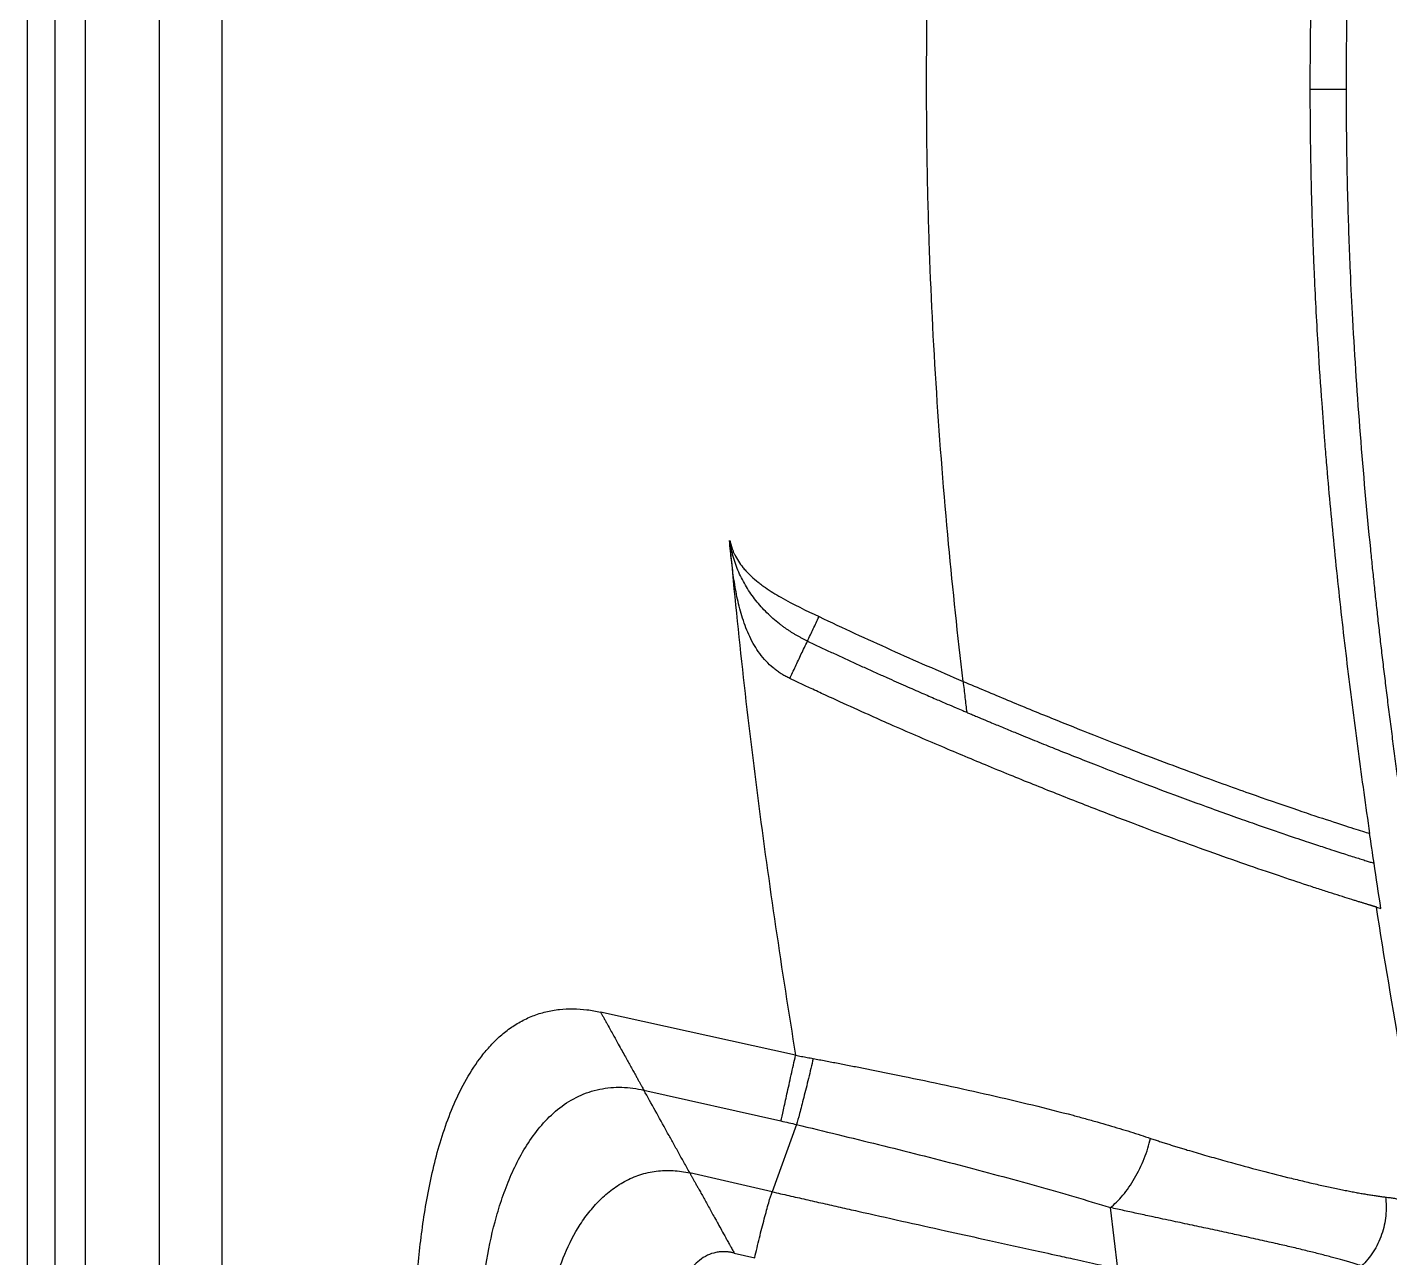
# Model space of a CAD drawing. Extents: x 525 to 613, y 487 to 635.
# Drawn here: x 525.39 to 534.45, y 539.3 to 547.48 of the extents above; entities that cross this region are included whole.
import ezdxf

# ---------------------------------------------------------------- set-up
doc = ezdxf.new("R2010")
doc.units = 0
doc.header["$MEASUREMENT"] = 0
doc.layers.add('1', color=4, linetype='Continuous')
doc.layers.add('STD TEST', color=3, linetype='Continuous')

# ---------------------------------------------------------------- blocks, each defined once
blk = doc.blocks.new('2023 VANGUARD')
at = {"layer": '1', "linetype": 'Continuous', "lineweight": 25}
blk.add_line((-43.5708, -3), (-43.5708, -84.1416), dxfattribs=at)
at = {"layer": '1', "color": 3, "linetype": 'Continuous', "lineweight": 25}
for p, q in [((-43.3872, -3.4171), (-43.3872, -83.7245)), ((-43.1843, -83.4478), (-43.1843, -3.6938)), ((-42.6928, -4.327), (-42.6928, -82.8146)), ((-42.2749, -82.3058), (-42.2749, -4.8358)), ((-38.4601, -52.0452), (-39.7571, -51.7579)), ((-39.4691, -52.277), (-38.5569, -52.482)), ((-38.4533, -52.5059), (-38.6157, -52.9528)), ((-38.6157, -52.9528), (-39.1635, -52.8278)), ((-36.3166, -53.4648), (-36.3657, -53.058)), ((-38.8681, -53.36), (-38.7318, -53.3916))]:
    blk.add_line(p, q, dxfattribs=at)
for points, knots in [([(-34.7956, -45.6191), (-34.7956, -45.5836), (-34.7955, -45.511), (-34.7949, -45.3998), (-34.7939, -45.2838), (-34.7924, -45.163), (-34.7903, -45.0374), (-34.7877, -44.9072), (-34.7843, -44.7723), (-34.7803, -44.6328), (-34.7755, -44.4888), (-34.7678, -44.2854), (-34.7559, -44.0238), (-34.7383, -43.7053), (-34.7174, -43.3861), (-34.6957, -43.101), (-34.6746, -42.8506), (-34.6549, -42.6353), (-34.6338, -42.4208), (-34.6114, -42.2073), (-34.5875, -41.9946), (-34.5623, -41.7829), (-34.5357, -41.572), (-34.5078, -41.362), (-34.4785, -41.153), (-34.448, -40.9448), (-34.4162, -40.7376), (-34.3938, -40.5998), (-34.3827, -40.531)], [0, 0, 0, 0, 0.020821, 0.042588, 0.065297, 0.088943, 0.113519, 0.139015, 0.165417, 0.192715, 0.22091, 0.250003, 0.312225, 0.374641, 0.437256, 0.500012, 0.542473, 0.584783, 0.626945, 0.66896, 0.710832, 0.752561, 0.794149, 0.835596, 0.876904, 0.918074, 0.959106, 1, 1, 1, 1]), ([(-34.6425, -40.6686), (-34.6483, -40.7049), (-34.6599, -40.7776), (-34.6769, -40.8868), (-34.6935, -40.9964), (-34.7098, -41.1062), (-34.7258, -41.2164), (-34.7413, -41.3268), (-34.7565, -41.4376), (-34.7714, -41.5487), (-34.7859, -41.6601), (-34.8, -41.7718), (-34.8137, -41.8838), (-34.827, -41.9961), (-34.84, -42.1087), (-34.8526, -42.2217), (-34.8648, -42.3349), (-34.8767, -42.4485), (-34.8881, -42.5624), (-34.8991, -42.6765), (-34.9098, -42.791), (-34.92, -42.9059), (-34.9299, -43.021), (-34.9445, -43.2004), (-34.9628, -43.4447), (-34.9829, -43.7542), (-35, -44.065), (-35.0129, -44.3515), (-35.0222, -44.6092), (-35.0286, -44.834), (-35.0333, -45.0472), (-35.0364, -45.2486), (-35.0381, -45.4379), (-35.0383, -45.56), (-35.0384, -45.6191)], [0, 0, 0, 0, 0.022182, 0.044416, 0.0667, 0.089036, 0.111424, 0.133863, 0.156354, 0.178896, 0.201491, 0.224139, 0.246838, 0.269591, 0.292396, 0.315254, 0.338165, 0.361131, 0.384151, 0.407225, 0.430355, 0.45354, 0.476782, 0.500079, 0.562196, 0.624592, 0.687205, 0.750068, 0.797609, 0.842846, 0.885761, 0.926289, 0.964378, 1, 1, 1, 1]), ([(-37.3459, -49.558), (-37.3812, -49.254), (-37.4486, -48.6148), (-37.5263, -47.6385), (-37.568, -46.7979), (-37.5851, -46.125), (-37.5914, -45.4519), (-37.5789, -44.6108), (-37.519, -43.2973), (-37.4326, -42.3227), (-37.3577, -41.6853)], [0.0114019, 0.0114019, 0.0114019, 0.0114019, 0.125, 0.25, 0.375, 0.4375, 0.5, 0.625, 0.75, 0.9885614, 0.9885614, 0.9885614, 0.9885614]), ([(-35.0384, -45.6191), (-35.0383, -45.656), (-35.0382, -45.73), (-35.0374, -45.8412), (-35.0362, -45.9529), (-35.0346, -46.065), (-35.0325, -46.1776), (-35.0299, -46.2905), (-35.0269, -46.4039), (-35.0234, -46.5178), (-35.0194, -46.632), (-35.0149, -46.7467), (-35.0048, -46.9834), (-34.9878, -47.3041), (-34.9635, -47.6707), (-34.9442, -47.924), (-34.926, -48.1469), (-34.9057, -48.3769), (-34.8794, -48.6518), (-34.851, -48.9265), (-34.8206, -49.2009), (-34.7883, -49.4752), (-34.7542, -49.7492), (-34.7184, -50.0229), (-34.6809, -50.2965), (-34.6546, -50.4787), (-34.6414, -50.5698)], [0, 0, 0, 0, 0.022288, 0.044666, 0.067132, 0.089687, 0.11233, 0.135063, 0.157884, 0.180794, 0.203793, 0.226881, 0.250058, 0.346779, 0.420686, 0.471785, 0.500076, 0.555626, 0.611175, 0.666722, 0.722268, 0.777815, 0.833362, 0.888908, 0.944455, 1, 1, 1, 1]), ([(-34.3813, -50.7071), (-34.3882, -50.6602), (-34.4018, -50.5671), (-34.4217, -50.4283), (-34.4409, -50.2914), (-34.4594, -50.1563), (-34.4773, -50.023), (-34.4945, -49.8916), (-34.5111, -49.762), (-34.5271, -49.6343), (-34.5425, -49.5085), (-34.5573, -49.3845), (-34.5715, -49.2624), (-34.5851, -49.1421), (-34.5981, -49.0238), (-34.6106, -48.9072), (-34.6226, -48.7926), (-34.656, -48.4626), (-34.705, -47.916), (-34.7465, -47.2997), (-34.7715, -46.7894), (-34.7839, -46.4424), (-34.7911, -46.1289), (-34.7942, -45.9095), (-34.7954, -45.7457), (-34.7955, -45.6551), (-34.7956, -45.6191)], [0, 0, 0, 0, 0.027815, 0.055255, 0.08232, 0.10901, 0.135325, 0.161264, 0.186827, 0.212016, 0.236828, 0.261265, 0.285327, 0.309013, 0.332324, 0.355259, 0.37782, 0.400005, 0.550002, 0.700006, 0.762646, 0.850005, 0.903849, 0.946797, 0.978847, 1, 1, 1, 1]), ([(-38.8996, -48.6214), (-38.8487, -49.1931), (-38.7852, -49.7643), (-38.6372, -50.9057), (-38.5526, -51.4761), (-38.4601, -52.0452)], [0, 0, 0, 0, 0.5, 0.5, 1, 1, 1, 1]), ([(-38.4987, -49.5389), (-38.5031, -49.5368), (-38.512, -49.5325), (-38.5249, -49.5257), (-38.5377, -49.5185), (-38.5502, -49.5111), (-38.5625, -49.5033), (-38.5745, -49.4951), (-38.5862, -49.4867), (-38.5978, -49.4779), (-38.622, -49.4582), (-38.6573, -49.4247), (-38.6988, -49.3745), (-38.735, -49.3194), (-38.7652, -49.2619), (-38.7913, -49.201), (-38.8202, -49.1183), (-38.8479, -49.0115), (-38.8667, -48.9047), (-38.8788, -48.8181), (-38.8864, -48.7549), (-38.8933, -48.6887), (-38.8974, -48.6451), (-38.8996, -48.6214)], [0, 0, 0, 0, 0.014075, 0.028078, 0.042019, 0.055911, 0.069765, 0.083593, 0.097406, 0.111216, 0.125036, 0.186639, 0.250004, 0.310795, 0.374771, 0.435271, 0.500005, 0.62498, 0.749966, 0.809797, 0.874975, 0.931984, 1, 1, 1, 1]), ([(-38.3809, -49.2903), (-38.387, -49.2874), (-38.3991, -49.2816), (-38.417, -49.2724), (-38.4347, -49.2629), (-38.4521, -49.2531), (-38.4694, -49.2429), (-38.4864, -49.2324), (-38.5031, -49.2216), (-38.5197, -49.2104), (-38.536, -49.1989), (-38.552, -49.1871), (-38.5919, -49.1564), (-38.6521, -49.1035), (-38.7135, -49.035), (-38.7572, -48.9762), (-38.7872, -48.93), (-38.8143, -48.8821), (-38.8381, -48.8324), (-38.8586, -48.7814), (-38.8728, -48.7377), (-38.8824, -48.7022), (-38.8887, -48.6754), (-38.8941, -48.6484), (-38.8969, -48.6303), (-38.8983, -48.6213)], [0, 0, 0, 0, 0.022915, 0.045765, 0.068559, 0.091308, 0.114019, 0.136703, 0.159368, 0.182025, 0.204682, 0.227349, 0.250035, 0.375826, 0.49994, 0.562611, 0.624944, 0.687667, 0.74995, 0.812508, 0.87495, 0.906314, 0.937587, 0.968803, 1, 1, 1, 1]), ([(-38.8971, -48.621), (-38.8963, -48.6247), (-38.8946, -48.6329), (-38.8913, -48.6461), (-38.8869, -48.6611), (-38.8812, -48.6779), (-38.8739, -48.6963), (-38.8612, -48.7241), (-38.8409, -48.7597), (-38.8151, -48.795), (-38.7864, -48.8284), (-38.7531, -48.8619), (-38.717, -48.8928), (-38.6851, -48.9173), (-38.6361, -48.9525), (-38.5122, -49.0288), (-38.3899, -49.0868), (-38.3038, -49.1276)], [0, 0, 0, 0, 0.014252, 0.031043, 0.050377, 0.072254, 0.096682, 0.123666, 0.185895, 0.248114, 0.285458, 0.349204, 0.423189, 0.461342, 0.498385, 0.646892, 1, 1, 1, 1]), ([(-38.4987, -49.5389), (-38.4924, -49.5257), (-38.4798, -49.4991), (-38.4607, -49.4588), (-38.4413, -49.4177), (-38.4215, -49.3759), (-38.4013, -49.3334), (-38.3877, -49.3047), (-38.3809, -49.2903)], [0, 0, 0, 0, 0.159003, 0.321065, 0.48619, 0.654383, 0.825652, 1, 1, 1, 1]), ([(-38.3809, -49.2903), (-38.3559, -49.3021), (-38.3058, -49.3257), (-38.2306, -49.3608), (-38.1554, -49.3957), (-38.08, -49.4304), (-38.0045, -49.4648), (-37.9289, -49.4989), (-37.8368, -49.5402), (-37.7337, -49.5859), (-37.6249, -49.6336), (-37.5325, -49.6737), (-37.4565, -49.7064), (-37.3969, -49.7319), (-37.3537, -49.7503), (-37.3303, -49.7602), (-37.3214, -49.764)], [0, 0, 0, 0, 0.071434, 0.142873, 0.214313, 0.285749, 0.357178, 0.428597, 0.500002, 0.617871, 0.720202, 0.807031, 0.878392, 0.934321, 0.974846, 1, 1, 1, 1]), ([(-34.596, -51.0595), (-34.5977, -51.059), (-34.6011, -51.058), (-34.6067, -51.0563), (-34.6126, -51.0545), (-34.6189, -51.0526), (-34.6257, -51.0505), (-34.6328, -51.0484), (-34.6403, -51.0461), (-34.6482, -51.0437), (-34.6565, -51.0412), (-34.6652, -51.0385), (-34.6743, -51.0357), (-34.6838, -51.0329), (-34.6936, -51.0298), (-34.7038, -51.0267), (-34.7144, -51.0234), (-34.7254, -51.0201), (-34.7368, -51.0166), (-34.7485, -51.0129), (-34.7755, -51.0045), (-34.8212, -50.9902), (-34.8914, -50.9679), (-34.9701, -50.9426), (-35.0842, -50.9053), (-35.2457, -50.8514), (-35.464, -50.7766), (-35.7082, -50.6905), (-35.9688, -50.5961), (-36.2512, -50.4903), (-36.5467, -50.3764), (-36.8054, -50.2738), (-37.0155, -50.1887), (-37.2239, -50.1032), (-37.4962, -49.9893), (-37.764, -49.8737), (-37.9904, -49.7731), (-38.1383, -49.7062), (-38.2692, -49.6461), (-38.3617, -49.6032), (-38.4361, -49.5684), (-38.4798, -49.5478), (-38.4987, -49.5389)], [0, 0, 0, 0, 0.006564, 0.013131, 0.019701, 0.026274, 0.03285, 0.039428, 0.046008, 0.05259, 0.059173, 0.065758, 0.072343, 0.078929, 0.085515, 0.092101, 0.098687, 0.105273, 0.111857, 0.118441, 0.125023, 0.155873, 0.187003, 0.218395, 0.250032, 0.311491, 0.374974, 0.436369, 0.49999, 0.560415, 0.624945, 0.687454, 0.717878, 0.749982, 0.809747, 0.87498, 0.901978, 0.937486, 0.95819, 0.975483, 0.989407, 1, 1, 1, 1]), ([(-37.3459, -49.558), (-37.2469, -49.6003), (-37.1476, -49.6421), (-36.9508, -49.7238), (-36.8532, -49.7637), (-36.6623, -49.841), (-36.5688, -49.8783), (-36.3883, -49.9495), (-36.3011, -49.9834), (-36.1344, -50.0474), (-35.9752, -50.1078), (-35.7604, -50.1873), (-35.5689, -50.2569), (-35.4559, -50.2971), (-35.2965, -50.3533), (-35.2035, -50.3853), (-35.0397, -50.4408), (-34.8978, -50.4879), (-34.741, -50.5385), (-34.6696, -50.561), (-34.6414, -50.5698)], [0, 0, 0, 0, 0.0625, 0.0625, 0.125, 0.125, 0.1875, 0.1875, 0.25, 0.25, 0.3125, 0.375, 0.4375, 0.5, 0.5, 0.625, 0.625, 0.75, 0.875, 1, 1, 1, 1]), ([(-37.3458, -49.558), (-37.3416, -49.5944), (-37.3373, -49.6307), (-37.3291, -49.6997), (-37.3252, -49.7326), (-37.3214, -49.764)], [0, 0, 0, 0, 0.5, 0.5, 1, 1, 1, 1]), ([(-37.3214, -49.764), (-37.3135, -49.7674), (-37.2963, -49.7747), (-37.2687, -49.7863), (-37.2307, -49.8023), (-37.1928, -49.8181), (-37.1378, -49.841), (-37.0738, -49.8676), (-36.9785, -49.907), (-36.8705, -49.951), (-36.6904, -50.0238), (-36.4943, -50.1014), (-36.3238, -50.1675), (-36.16, -50.2303), (-35.9522, -50.3087), (-35.6711, -50.4118), (-35.4111, -50.5041), (-35.202, -50.5761), (-35.0542, -50.6257), (-34.9529, -50.6591), (-34.8812, -50.6825), (-34.8259, -50.7002), (-34.7779, -50.7155), (-34.735, -50.7291), (-34.6972, -50.741), (-34.6643, -50.7512), (-34.6365, -50.7598), (-34.6203, -50.7648), (-34.6122, -50.7673)], [0, 0, 0, 0, 0.005147, 0.011101, 0.017864, 0.029716, 0.035725, 0.053577, 0.071449, 0.098239, 0.12503, 0.192486, 0.234168, 0.250001, 0.316643, 0.399953, 0.499905, 0.584855, 0.654855, 0.709888, 0.749927, 0.785633, 0.82135, 0.857074, 0.892803, 0.928535, 0.964267, 1, 1, 1, 1]), ([(-40.9939, -54.0118), (-40.9939, -53.8893), (-40.9882, -53.6444), (-40.9578, -53.2781), (-40.9109, -52.9753), (-40.8565, -52.7364), (-40.8056, -52.5598), (-40.7422, -52.3873), (-40.6632, -52.2212), (-40.5814, -52.0914), (-40.5044, -51.9959), (-40.4405, -51.9299), (-40.3699, -51.8709), (-40.2927, -51.8209), (-40.2094, -51.7816), (-40.1216, -51.7539), (-40.031, -51.738), (-39.9391, -51.7337), (-39.8473, -51.7404), (-39.787, -51.7513), (-39.7571, -51.7579)], [0, 0, 0, 0, 0.125, 0.25, 0.375, 0.4375, 0.5, 0.5625, 0.625, 0.6875, 0.71875, 0.75, 0.78125, 0.8125, 0.84375, 0.875, 0.90625, 0.9375, 0.96875, 1, 1, 1, 1]), ([(-39.7571, -51.7579), (-39.7541, -51.7633), (-39.7479, -51.7745), (-39.738, -51.7923), (-39.7273, -51.8115), (-39.7131, -51.8372), (-39.6957, -51.8686), (-39.6721, -51.911), (-39.6465, -51.957), (-39.6204, -52.0042), (-39.5977, -52.0451), (-39.5779, -52.0807), (-39.5596, -52.1137), (-39.5423, -52.1449), (-39.5271, -52.1722), (-39.5144, -52.1952), (-39.5037, -52.2145), (-39.4938, -52.2324), (-39.4848, -52.2487), (-39.4765, -52.2636), (-39.4715, -52.2726), (-39.4691, -52.277)], [0, 0, 0, 0, 0.027242, 0.057142, 0.089727, 0.125023, 0.187291, 0.250032, 0.342982, 0.426405, 0.500012, 0.564643, 0.625038, 0.68922, 0.749983, 0.794894, 0.838512, 0.880829, 0.921846, 0.961566, 1, 1, 1, 1]), ([(-38.5569, -52.482), (-38.5526, -52.4629), (-38.5471, -52.4379), (-38.5336, -52.3771), (-38.5257, -52.3413), (-38.5083, -52.2626), (-38.4988, -52.2198), (-38.4794, -52.1324), (-38.4696, -52.088), (-38.4601, -52.0452)], [0, 0, 0, 0, 0.25, 0.25, 0.5, 0.5, 0.75, 0.75, 1, 1, 1, 1]), ([(-38.4601, -52.0452), (-38.4471, -52.0475), (-38.421, -52.0521), (-38.3818, -52.0592), (-38.3557, -52.0641), (-38.3426, -52.0666)], [0, 0, 0, 0, 0.331725, 0.665059, 1, 1, 1, 1]), ([(-38.3426, -52.0666), (-38.3527, -52.1097), (-38.3634, -52.1545), (-38.3848, -52.2426), (-38.3955, -52.2858), (-38.4154, -52.3651), (-38.4247, -52.4011), (-38.4409, -52.462), (-38.4478, -52.487), (-38.4533, -52.5059)], [0, 0, 0, 0, 0.25, 0.25, 0.5, 0.5, 0.75, 0.75, 1, 1, 1, 1]), ([(-38.3426, -52.0666), (-38.3289, -52.0691), (-38.3015, -52.0743), (-38.2602, -52.0821), (-38.2187, -52.0901), (-38.177, -52.0981), (-38.135, -52.1062), (-38.0928, -52.1144), (-38.0504, -52.1227), (-38.0077, -52.1311), (-37.9648, -52.1395), (-37.9218, -52.1481), (-37.8785, -52.1568), (-37.835, -52.1656), (-37.7913, -52.1744), (-37.6651, -52.2002), (-37.4555, -52.2442), (-37.1667, -52.3081), (-36.8848, -52.3744), (-36.6749, -52.4278), (-36.5332, -52.466), (-36.4541, -52.4881), (-36.3777, -52.51), (-36.3041, -52.5319), (-36.2331, -52.5538), (-36.1648, -52.5755), (-36.1205, -52.5903), (-36.0987, -52.5976)], [0, 0, 0, 0, 0.017167, 0.034447, 0.051841, 0.069347, 0.086966, 0.104698, 0.122543, 0.1405, 0.15857, 0.176752, 0.195046, 0.213452, 0.231969, 0.250597, 0.374338, 0.500893, 0.627532, 0.75081, 0.78907, 0.826461, 0.862971, 0.89859, 0.933306, 0.967112, 1, 1, 1, 1]), ([(-40.5639, -54.0316), (-40.5639, -53.933), (-40.5571, -53.7358), (-40.5241, -53.4416), (-40.4746, -53.1998), (-40.4187, -53.0106), (-40.3673, -52.8718), (-40.305, -52.7375), (-40.2297, -52.6099), (-40.1393, -52.4925), (-40.0313, -52.3906), (-39.9051, -52.3118), (-39.7638, -52.2646), (-39.6153, -52.2528), (-39.5172, -52.2662), (-39.4691, -52.277)], [0, 0, 0, 0, 0.125, 0.25, 0.375, 0.4375, 0.5, 0.5625, 0.625, 0.6875, 0.75, 0.8125, 0.875, 0.9375, 1, 1, 1, 1]), ([(-39.1635, -52.8278), (-39.1766, -52.804), (-39.2026, -52.7572), (-39.2411, -52.6878), (-39.2786, -52.6202), (-39.3293, -52.5289), (-39.3925, -52.4149), (-39.4439, -52.3223), (-39.4691, -52.277)], [0, 0, 0, 0, 0.130579, 0.25749, 0.380652, 0.5, 0.755598, 1, 1, 1, 1]), ([(-38.4533, -52.5059), (-38.2698, -52.5498), (-38.0881, -52.5939), (-37.8175, -52.661), (-37.7275, -52.6835), (-37.5493, -52.7288), (-37.4609, -52.7515), (-37.1981, -52.8201), (-37.0252, -52.8665), (-36.689, -52.9607), (-36.525, -53.0085), (-36.366, -53.0581)], [0, 0, 0, 0, 0.25, 0.25, 0.375, 0.375, 0.5, 0.5, 0.75, 0.75, 1, 1, 1, 1]), ([(-36.366, -53.058), (-36.3389, -53.0368), (-36.3107, -53.0094), (-36.2557, -52.9435), (-36.2288, -52.9051), (-36.1803, -52.8215), (-36.1586, -52.7765), (-36.1228, -52.686), (-36.1087, -52.6406), (-36.0985, -52.5977)], [0, 0, 0, 0, 0.25, 0.25, 0.5, 0.5, 0.75, 0.75, 1, 1, 1, 1]), ([(-36.0987, -52.5976), (-36.0887, -52.6009), (-36.0687, -52.6077), (-36.0386, -52.6175), (-36.0083, -52.6273), (-35.9778, -52.6371), (-35.9471, -52.6467), (-35.9162, -52.6563), (-35.8851, -52.6657), (-35.8254, -52.6837), (-35.7358, -52.7098), (-35.5793, -52.754), (-35.3921, -52.8049), (-35.2176, -52.8496), (-35.087, -52.8813), (-34.9927, -52.9033), (-34.9042, -52.9228), (-34.8357, -52.9371), (-34.7848, -52.9472), (-34.7491, -52.9541), (-34.7147, -52.9604), (-34.6817, -52.9663), (-34.6499, -52.9716), (-34.6195, -52.9765), (-34.5904, -52.9808), (-34.5625, -52.9847), (-34.5449, -52.9869), (-34.5361, -52.988)], [0, 0, 0, 0, 0.014905, 0.029982, 0.045231, 0.060654, 0.076251, 0.092021, 0.107964, 0.124082, 0.184393, 0.248625, 0.375896, 0.498841, 0.562663, 0.625673, 0.687858, 0.749205, 0.777899, 0.806387, 0.834669, 0.862743, 0.89061, 0.918269, 0.94572, 0.972964, 1, 1, 1, 1]), ([(-40.1244, -54.0519), (-40.1244, -53.9769), (-40.116, -53.8267), (-40.0772, -53.6049), (-40.0106, -53.3908), (-39.929, -53.2234), (-39.8458, -53.1009), (-39.7736, -53.0166), (-39.6912, -52.9422), (-39.5984, -52.8811), (-39.4962, -52.8366), (-39.4051, -52.816), (-39.3306, -52.8102), (-39.2745, -52.8109), (-39.2186, -52.8167), (-39.1817, -52.8236), (-39.1635, -52.8278)], [0, 0, 0, 0, 0.125, 0.25, 0.375, 0.5, 0.5625, 0.625, 0.6875, 0.75, 0.8125, 0.875, 0.90625, 0.9375, 0.96875, 1, 1, 1, 1]), ([(-39.1635, -52.8278), (-39.1622, -52.8299), (-39.1598, -52.8343), (-39.1559, -52.8413), (-39.1519, -52.8486), (-39.1476, -52.8563), (-39.1431, -52.8644), (-39.1384, -52.8729), (-39.1335, -52.8818), (-39.1283, -52.891), (-39.123, -52.9007), (-39.1174, -52.9107), (-39.1116, -52.9212), (-39.1023, -52.9379), (-39.0889, -52.9622), (-39.0712, -52.994), (-39.0525, -53.0278), (-39.0337, -53.0616), (-39.0139, -53.0974), (-38.9946, -53.1321), (-38.9739, -53.1693), (-38.9508, -53.2109), (-38.9292, -53.2501), (-38.91, -53.2846), (-38.8956, -53.3105), (-38.8814, -53.336), (-38.8724, -53.3523), (-38.8681, -53.36)], [0, 0, 0, 0, 0.018934, 0.03821, 0.057829, 0.077793, 0.098104, 0.118763, 0.139769, 0.161125, 0.182829, 0.204881, 0.227281, 0.250026, 0.310697, 0.374972, 0.43521, 0.499994, 0.559331, 0.624978, 0.680473, 0.749982, 0.83465, 0.874985, 0.920556, 0.962214, 1, 1, 1, 1]), ([(-38.7318, -53.3916), (-38.7218, -53.3484), (-38.7111, -53.3035), (-38.6895, -53.2153), (-38.6785, -53.1721), (-38.6575, -53.0929), (-38.6476, -53.057), (-38.6299, -52.9963), (-38.6221, -52.9715), (-38.6157, -52.9528)], [0, 0, 0, 0, 0.25, 0.25, 0.5, 0.5, 0.75, 0.75, 1, 1, 1, 1]), ([(-38.6157, -52.9528), (-38.5786, -52.9612), (-38.504, -52.9782), (-38.3915, -53.0038), (-38.2776, -53.0296), (-38.1623, -53.0556), (-37.9876, -53.0949), (-37.7544, -53.1471), (-37.4761, -53.209), (-37.1877, -53.2727), (-36.9386, -53.3275), (-36.7356, -53.3721), (-36.5884, -53.4045), (-36.4552, -53.4339), (-36.3601, -53.4551), (-36.3166, -53.4648)], [0, 0, 0, 0, 0.048329, 0.097245, 0.146744, 0.19682, 0.247467, 0.37456, 0.500755, 0.610334, 0.750716, 0.825756, 0.875465, 0.943082, 1, 1, 1, 1]), ([(-34.5361, -52.988), (-34.5308, -53.0278), (-34.5298, -53.0698), (-34.5381, -53.1543), (-34.5473, -53.1969), (-34.5756, -53.2783), (-34.5947, -53.3171), (-34.6402, -53.3874), (-34.6667, -53.4189), (-34.6952, -53.4457)], [0, 0, 0, 0, 0.25, 0.25, 0.5, 0.5, 0.75, 0.75, 1, 1, 1, 1]), ([(-34.5361, -52.988), (-34.531, -52.9886), (-34.5207, -52.9898), (-34.5056, -52.9919), (-34.491, -52.9941), (-34.4768, -52.9963), (-34.4629, -52.9987), (-34.4494, -53.0013), (-34.4364, -53.0039), (-34.4237, -53.0066), (-34.4114, -53.0095), (-34.3994, -53.0125), (-34.3879, -53.0156), (-34.3767, -53.0188), (-34.3659, -53.0222), (-34.3456, -53.0289), (-34.3194, -53.039), (-34.2939, -53.0516), (-34.2762, -53.0622), (-34.2635, -53.071), (-34.2523, -53.0799), (-34.2458, -53.0862), (-34.2426, -53.0892)], [0, 0, 0, 0, 0.036502, 0.072889, 0.109159, 0.145311, 0.181345, 0.217259, 0.253053, 0.288725, 0.324274, 0.359701, 0.395003, 0.43018, 0.465231, 0.500156, 0.634691, 0.750219, 0.816509, 0.880212, 0.941364, 1, 1, 1, 1]), ([(-34.6952, -53.4457), (-34.699, -53.4445), (-34.7068, -53.442), (-34.7189, -53.4381), (-34.7315, -53.4342), (-34.7447, -53.4301), (-34.7585, -53.426), (-34.7728, -53.4217), (-34.7876, -53.4173), (-34.8031, -53.4129), (-34.8352, -53.4037), (-34.8891, -53.3889), (-34.9676, -53.3684), (-35.0552, -53.3464), (-35.1454, -53.3247), (-35.2451, -53.3016), (-35.3536, -53.277), (-35.4667, -53.2521), (-35.5829, -53.2267), (-35.6975, -53.202), (-35.8015, -53.1797), (-35.8847, -53.1619), (-35.9499, -53.148), (-36.0147, -53.1342), (-36.0753, -53.1212), (-36.1293, -53.1097), (-36.1774, -53.0994), (-36.2251, -53.0891), (-36.2724, -53.0788), (-36.3192, -53.0685), (-36.3504, -53.0614), (-36.3659, -53.0579)], [0, 0, 0, 0, 0.013361, 0.026893, 0.040593, 0.05446, 0.068492, 0.082687, 0.097042, 0.111556, 0.126225, 0.185143, 0.250831, 0.310859, 0.375366, 0.432888, 0.500153, 0.569816, 0.624521, 0.688508, 0.748377, 0.78083, 0.810366, 0.842321, 0.872675, 0.894841, 0.916639, 0.938061, 0.9591, 0.979749, 1, 1, 1, 1]), ([(-38.8681, -53.36), (-38.8715, -53.3592), (-38.8782, -53.3578), (-38.8882, -53.3559), (-38.8983, -53.3544), (-38.9084, -53.3533), (-38.9186, -53.3524), (-38.9358, -53.3515), (-38.9596, -53.3519), (-38.9996, -53.3573), (-39.0481, -53.3737), (-39.0994, -53.4066), (-39.1443, -53.4493), (-39.1812, -53.4975), (-39.2124, -53.5512), (-39.2373, -53.6065), (-39.2582, -53.6649), (-39.2749, -53.7237), (-39.2887, -53.7842), (-39.2995, -53.8444), (-39.3077, -53.9055), (-39.3126, -53.9593), (-39.3152, -54.0065), (-39.3166, -54.0473), (-39.3168, -54.0751), (-39.3168, -54.0892)], [0, 0, 0, 0, 0.010508, 0.020967, 0.031389, 0.041784, 0.052162, 0.062536, 0.094507, 0.12503, 0.18579, 0.24981, 0.310071, 0.374757, 0.434916, 0.49977, 0.560004, 0.624816, 0.686466, 0.749877, 0.812056, 0.874935, 0.915028, 0.956709, 1, 1, 1, 1])]:
    blk.add_open_spline(points, degree=3, knots=knots, dxfattribs=at)
for points in [[(-35.0384, -45.6191), (-34.9637, -45.6191), (-34.8829, -45.6191), (-34.7956, -45.6191)], [(-38.3809, -49.2903), (-38.3745, -49.2768), (-38.3616, -49.2497), (-38.3424, -49.209), (-38.3231, -49.1683), (-38.3102, -49.1412), (-38.3038, -49.1276)], [(-38.3038, -49.1276), (-38.1457, -49.2027), (-37.8276, -49.3489), (-37.5068, -49.4892), (-37.3459, -49.558)], [(-34.6122, -50.7673), (-34.6221, -50.7015), (-34.6318, -50.6356), (-34.6414, -50.5698)], [(-34.5661, -51.0684), (-34.5817, -50.9681), (-34.5971, -50.8677), (-34.6122, -50.7673)], [(-34.2426, -53.0892), (-34.3718, -52.406), (-34.491, -51.7294), (-34.596, -51.0595)], [(-34.596, -51.0595), (-34.5862, -51.0625), (-34.5762, -51.0655), (-34.5661, -51.0684)], [(-38.5569, -52.482), (-38.5222, -52.4897), (-38.4877, -52.4977), (-38.4533, -52.5059)]]:
    blk.add_open_spline(points, degree=3, dxfattribs=at)
blk = doc.blocks.new('2026 Vanguard')
at = {"layer": 'STD TEST', "color": 1}
blk.add_blockref('2023 VANGUARD', (44.1613, 88.209), dxfattribs=at)

msp = doc.modelspace()

# ---------------------------------------------------------------- block references
at = {"layer": '1'}
msp.add_blockref('2026 Vanguard', (524.7985, 504.4821), dxfattribs=at)

doc.saveas('drawing.dxf')
